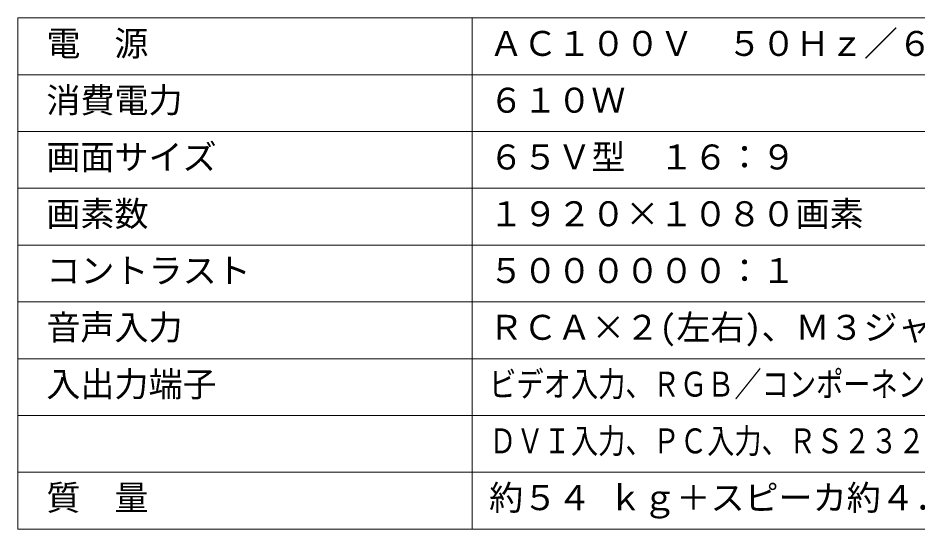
# Model space of a CAD drawing. Units: millimetres, scale not verified. Extents: x -62 to 63, y -57 to 57.
# Drawn here: x -62.5 to 16.7, y -56.5 to -11.5 of the extents above; entities that cross this region are included whole.
import ezdxf
from ezdxf.enums import TextEntityAlignment as Align

# ---------------------------------------------------------------- set-up
doc = ezdxf.new("R2010")
doc.units = ezdxf.units.MM
doc.header["$LTSCALE"] = 0.125
doc.layers.add('0-1_WAKU', color=1, linetype='Continuous', lineweight=18)
doc.layers.add('0-2_MOJI1', color=7, linetype='Continuous', lineweight=18)
doc.styles.add('ＭＳ ゴシック', font='')
doc.styles.get('ＭＳ ゴシック').set_extended_font_data('MS Gothic')

msp = doc.modelspace()

# ---------------------------------------------------------------- linework, layer by layer
at = {"layer": '0-1_WAKU', "color": 4}
for p, q in [((-62.4899, -11.5095), (62.5101, -11.5095)), ((-62.4899, -11.5095), (-62.4899, -56.5095)), ((-22.4899, -11.5095), (-22.4899, -56.5095)), ((62.5101, -56.5095), (-62.4899, -56.5095))]:
    msp.add_line(p, q, dxfattribs=at)
at = {"layer": '0-1_WAKU'}
for p, q in [((-62.4899, -16.5095), (62.5101, -16.5095)), ((-62.4899, -21.5095), (62.5101, -21.5095)), ((-62.4899, -26.5095), (62.5101, -26.5095)), ((-62.4899, -31.5095), (62.5101, -31.5095)), ((-62.4899, -36.5095), (62.5101, -36.5095)), ((-62.4899, -41.5095), (62.5101, -41.5095)), ((-62.4899, -46.5095), (62.5101, -46.5095)), ((-62.4899, -51.5095), (62.5101, -51.5095))]:
    msp.add_line(p, q, dxfattribs=at)

# ---------------------------------------------------------------- texts
at = {"layer": '0-2_MOJI1', "style": 'ＭＳ ゴシック'}
for s, p in [('電  源', (-59.9899, -15.5095)), ('ＡＣ１００Ｖ\u3000５０Ｈｚ／６０Ｈｚ', (-20.9899, -15.5095)), ('消費電力', (-59.9899, -20.5095)), ('６１０Ｗ', (-20.9899, -20.5095)), ('画面サイズ', (-59.9899, -25.5095)), ('６５Ｖ型\u3000１６：９', (-20.9899, -25.5095)), ('画素数', (-59.9899, -30.5095)), ('１９２０×１０８０画素', (-20.9899, -30.5095)), ('コントラスト', (-59.9899, -35.5095)), ('５００００００：１', (-20.9899, -35.5095)), ('音声入力', (-59.9899, -40.5095)), ('ＲＣＡ×２(左右)、Ｍ３ジャック×１', (-20.9899, -40.5095)), ('入出力端子', (-59.9899, -45.5095)), ('質\u3000量', (-59.9899, -55.5095)), ('約５４ ｋｇ＋スピーカ約４．４ ｋｇ', (-20.9899, -55.5095))]:
    msp.add_text(s, height=2.199, dxfattribs=at).set_placement(p, align=Align.BOTTOM_LEFT)
at = {"layer": '0-2_MOJI1', "style": 'ＭＳ ゴシック', "width": 0.8}
for s, p in [('ビデオ入力、ＲＧＢ／コンポーネントビデオ入力、ＨＤＭＩ入力', (-20.9899, -45.5095)), ('ＤＶＩ入力、ＰＣ入力、ＲＳ２３２Ｃ', (-20.9899, -50.5095))]:
    msp.add_text(s, height=2.199, dxfattribs=at).set_placement(p, align=Align.BOTTOM_LEFT)

doc.saveas('drawing.dxf')
